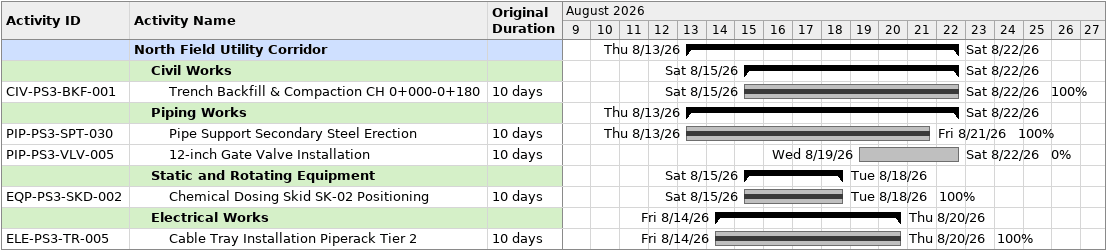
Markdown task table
| ID | Level | Task | Original duration | Start | Finish | % complete |
|---|---|---|---|---|---|---|
|  | 1 | **North Field Utility Corridor** |  | 2026-08-13 | 2026-08-22 |  |
|  | 2 | **Civil Works** |  | 2026-08-15 | 2026-08-22 |  |
| CIV-PS3-BKF-001 | 3 | Trench Backfill & Compaction CH 0+000-0+180 | 10d | 2026-08-15 | 2026-08-22 | 100 |
|  | 2 | **Piping Works** |  | 2026-08-13 | 2026-08-22 |  |
| PIP-PS3-SPT-030 | 3 | Pipe Support Secondary Steel Erection | 10d | 2026-08-13 | 2026-08-21 | 100 |
| PIP-PS3-VLV-005 | 3 | 12-inch Gate Valve Installation | 10d | 2026-08-19 | 2026-08-22 | 0 |
|  | 2 | **Static and Rotating Equipment** |  | 2026-08-15 | 2026-08-18 |  |
| EQP-PS3-SKD-002 | 3 | Chemical Dosing Skid SK-02 Positioning | 10d | 2026-08-15 | 2026-08-18 | 100 |
|  | 2 | **Electrical Works** |  | 2026-08-14 | 2026-08-20 |  |
| ELE-PS3-TR-005 | 3 | Cable Tray Installation Piperack Tier 2 | 10d | 2026-08-14 | 2026-08-20 | 100 |
